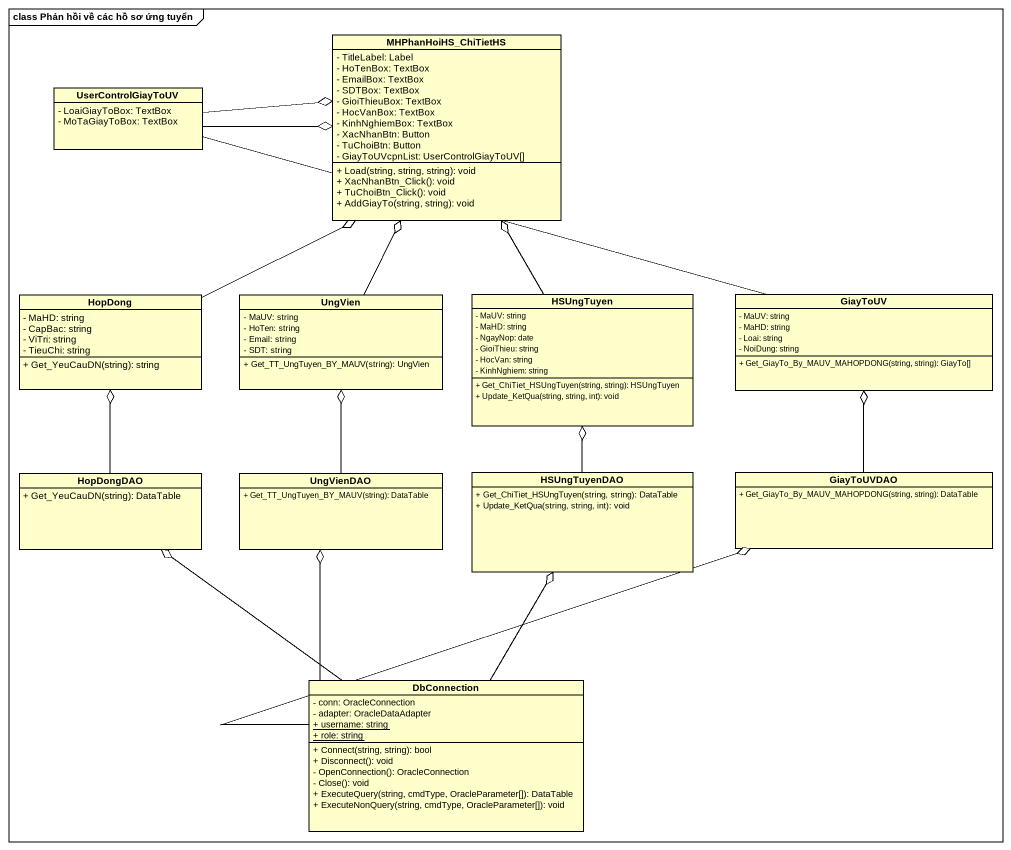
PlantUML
@startuml
mainframe class Phản hồi về các hồ sơ ứng tuyển
hide circle
hide empty members
skinparam classAttributeIconSize 0
class MHPhanHoiHS_ChiTietHS {
  - TitleLabel: Label
  - HoTenBox: TextBox
  - EmailBox: TextBox
  - SDTBox: TextBox
  - GioiThieuBox: TextBox
  - HocVanBox: TextBox
  - KinhNghiemBox: TextBox
  - XacNhanBtn: Button
  - TuChoiBtn: Button
  - GiayToUVcpnList: UserControlGiayToUV[]
  + Load(string, string, string): void
  + XacNhanBtn_Click(): void
  + TuChoiBtn_Click(): void
  + AddGiayTo(string, string): void
}
class UserControlGiayToUV {
  - LoaiGiayToBox: TextBox
  - MoTaGiayToBox: TextBox
}
class HopDong {
  - MaHD: string
  - CapBac: string
  - ViTri: string
  - TieuChi: string
  + Get_YeuCauDN(string): string
}
class UngVien {
  - MaUV: string
  - HoTen: string
  - Email: string
  - SDT: string
  + Get_TT_UngTuyen_BY_MAUV(string): UngVien
}
class HSUngTuyen {
  - MaUV: string
  - MaHD: string
  - NgayNop: date
  - GioiThieu: string
  - HocVan: string
  - KinhNghiem: string
  + Get_ChiTiet_HSUngTuyen(string, string): HSUngTuyen
  + Update_KetQua(string, string, int): void
}
class GiayToUV {
  - MaUV: string
  - MaHD: string
  - Loai: string
  - NoiDung: string
  + Get_GiayTo_By_MAUV_MAHOPDONG(string, string): GiayTo[]
}
class HopDongDAO {
  + Get_YeuCauDN(string): DataTable
}
class UngVienDAO {
  + Get_TT_UngTuyen_BY_MAUV(string): DataTable
}
class HSUngTuyenDAO {
  + Get_ChiTiet_HSUngTuyen(string, string): DataTable
  + Update_KetQua(string, string, int): void
}
class GiayToUVDAO {
  + Get_GiayTo_By_MAUV_MAHOPDONG(string, string): DataTable
}
class DbConnection {
  - conn: OracleConnection
  - adapter: OracleDataAdapter
  {static} + username: string
  {static} + role: string
  + Connect(string, string): bool
  + Disconnect(): void
  - OpenConnection(): OracleConnection
  - Close(): void
  + ExecuteQuery(string, cmdType, OracleParameter[]): DataTable
  + ExecuteNonQuery(string, cmdType, OracleParameter[]): void
}
UserControlGiayToUV -right-o MHPhanHoiHS_ChiTietHS
HopDong -up-o MHPhanHoiHS_ChiTietHS
UngVien -up-o MHPhanHoiHS_ChiTietHS
HSUngTuyen -up-o MHPhanHoiHS_ChiTietHS
GiayToUV -left-o MHPhanHoiHS_ChiTietHS
HopDongDAO -up-o HopDong
UngVienDAO -up-o UngVien
HSUngTuyenDAO -up-o HSUngTuyen
GiayToUVDAO -up-o GiayToUV
DbConnection -up-o HopDongDAO
DbConnection -up-o UngVienDAO
DbConnection -up-o HSUngTuyenDAO
DbConnection -right-o GiayToUVDAO
@enduml
